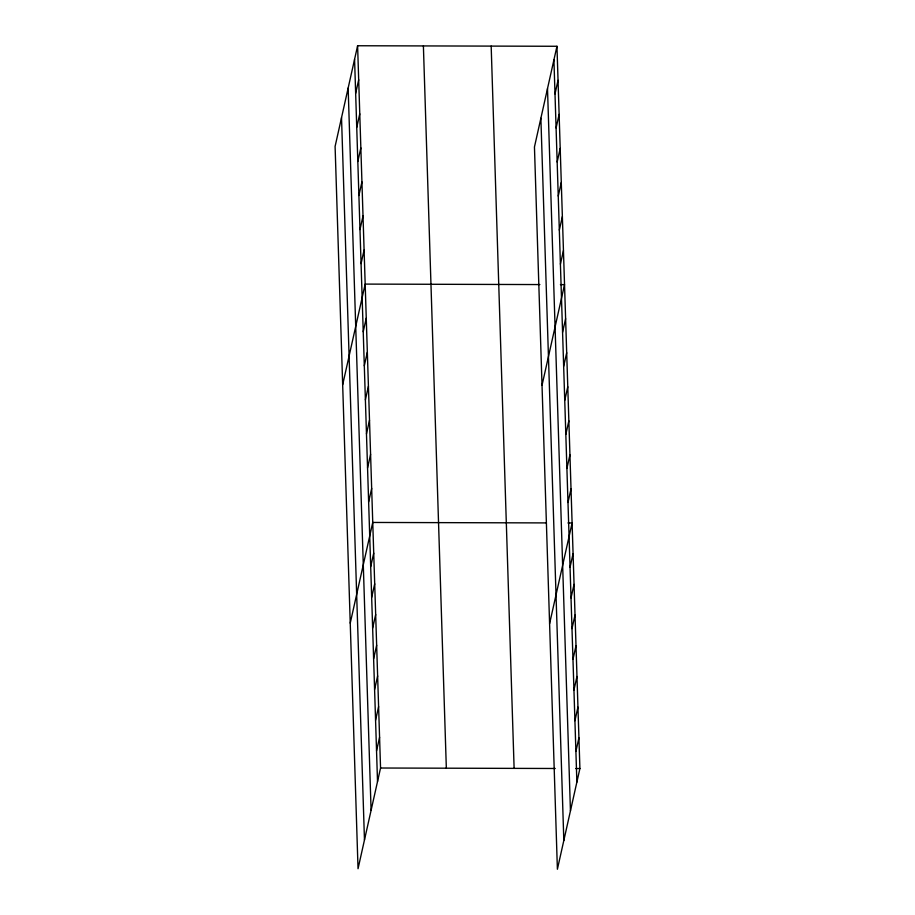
<?xml version="1.0" encoding="UTF-8"?>
<svg xmlns="http://www.w3.org/2000/svg" width="915" height="915" viewBox="0 0 915 915"><rect width="100%" height="100%" fill="white"/><g stroke="black" fill="none" stroke-linecap="round" stroke-linejoin="round"><path stroke-width="1.37" d="M357.605 45.75L335.096 146.446L358.04 868.724L380.549 768.017L357.605 45.75L556.961 46.276L579.904 768.554L557.395 869.25L534.452 146.983L556.961 46.276M355.649 93.364L358.691 79.799M356.736 127.425L359.767 113.849M357.811 161.475L360.853 147.898M358.897 195.524L361.928 181.948M359.984 229.573L363.015 215.997M361.059 263.623L364.09 250.047M342.668 384.792L365.176 284.096L539.861 284.565M363.221 331.722L366.263 318.146M364.307 365.771L367.338 352.195M365.394 399.821L368.425 386.244M366.469 433.87L369.5 420.294M367.556 467.92L370.586 454.355M368.631 501.969L371.673 488.404M350.239 623.149L372.748 522.454L546.061 522.911M370.689 566.717L373.72 553.14M371.662 597.415L374.704 583.839M372.645 628.113L375.676 614.537M373.617 658.8L376.648 645.235M374.59 689.498L377.632 675.933M375.573 720.197L378.604 706.632M376.545 750.895L379.576 737.33M555.005 93.902L558.036 80.326M556.091 127.951L559.122 114.386M557.166 162.001L560.197 148.436M558.253 196.05L561.284 182.485M559.328 230.1L562.37 216.535M560.415 264.149L563.446 250.584M542.023 385.329L564.532 284.634L560.415 284.622M562.576 332.248L565.607 318.683M563.663 366.297L566.694 352.733M564.738 400.347L567.78 386.782M565.825 434.396L568.856 420.831M566.9 468.446L569.942 454.881M567.986 502.495L571.017 488.93M549.595 623.675L572.104 522.98L567.986 522.968M570.045 567.243L573.076 553.678M571.017 597.941L574.048 584.376M571.989 628.639L575.032 615.074M572.973 659.338L576.004 645.761M573.945 690.036L576.976 676.46M574.917 720.734L577.948 707.158M575.901 751.421L578.932 737.856M380.549 768.017L555.233 768.486M575.798 768.543L579.904 768.554M553.918 59.852L576.873 782.119M547.502 88.606L570.445 810.873M540.879 118.229L563.823 840.496M491.172 46.105L514.116 768.371M423.393 45.922L446.337 768.2M354.574 59.315L377.518 781.593M348.146 88.069L371.09 810.347M341.524 117.692L364.467 839.97"/></g></svg>
